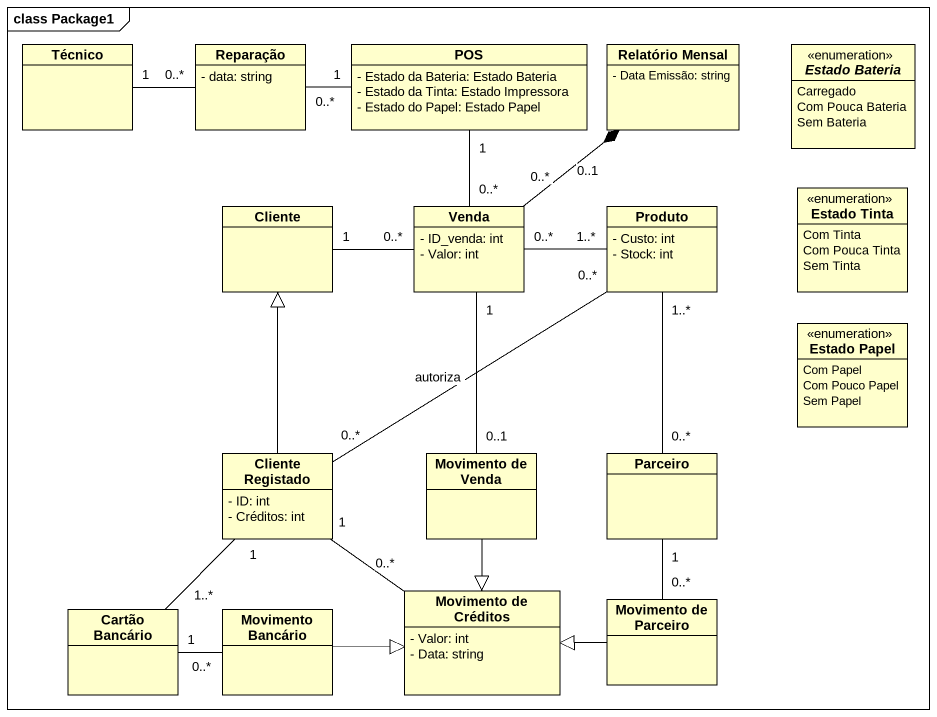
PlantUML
@startuml
mainframe class Package1
hide circle
hide empty members
skinparam classAttributeIconSize 0
class Técnico
class Reparação {
  - data: string
}
class POS {
  - Estado da Bateria: Estado Bateria
  - Estado da Tinta: Estado Impressora
  - Estado do Papel: Estado Papel
}
class "Relatório Mensal" as Relatório_Mensal {
  - Data Emissão: string
}
enum "Estado Bateria" as Estado_Bateria {
  Carregado
  Com Pouca Bateria
  Sem Bateria
}
enum "Estado Tinta" as Estado_Tinta {
  Com Tinta
  Com Pouca Tinta
  Sem Tinta
}
class Cliente
class Venda {
  - ID_venda: int
  - Valor: int
}
class Produto {
  - Custo: int
  - Stock: int
}
enum "Estado Papel" as Estado_Papel {
  Com Papel
  Com Pouco Papel
  Sem Papel
}
class "Cliente Registado" as Cliente_Registado {
  - ID: int
  - Créditos: int
}
class "Movimento de Venda" as Movimento_de_Venda
class Parceiro
class "Cartão Bancário" as Cartão_Bancário
class "Movimento Bancário" as Movimento_Bancário
class "Movimento de Créditos" as Movimento_de_Créditos {
  - Valor: int
  - Data: string
}
class "Movimento de Parceiro" as Movimento_de_Parceiro
Técnico "1" -right- "0..*" Reparação
POS "1" -left- "0..*" Reparação
POS "1" -- "0..*" Venda
Cliente "1" -right- "0..*" Venda
Venda "0..*" -up-* "0..1" Relatório_Mensal
Produto "1..*" -left- "0..*" Venda
Produto "1..*" -- "0..*" Parceiro
Cliente_Registado -up-|> Cliente
Cliente_Registado "0..*" -up- "0..*" Produto : autoriza
Cliente_Registado "1" -- "1..*" Cartão_Bancário
Cliente_Registado "1" -- "0..*" Movimento_de_Créditos
Movimento_de_Venda "0..1" -up- "1" Venda
Movimento_de_Venda --|> Movimento_de_Créditos
Parceiro "1" -- "0..*" Movimento_de_Parceiro
Cartão_Bancário "1" -right- "0..*" Movimento_Bancário
Movimento_Bancário -right-|> Movimento_de_Créditos
Movimento_de_Parceiro -left-|> Movimento_de_Créditos
@enduml
